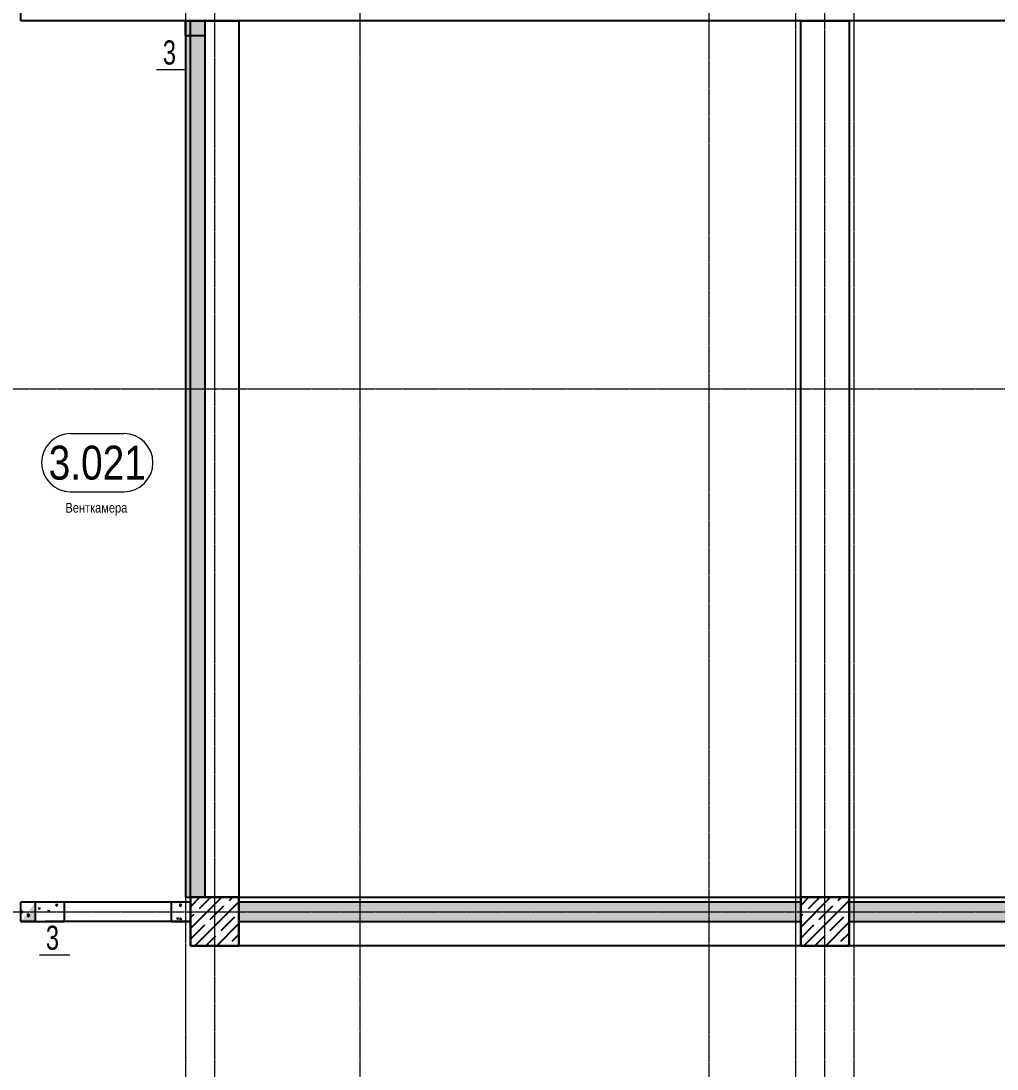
# Model space of a CAD drawing. Header units: millimetres. Extents: x -231292 to 573618, y -153144 to 564035.
# Drawn here: x 13203 to 23279, y 262343 to 273166 of the extents above; entities that cross this region are included whole.
import ezdxf
from ezdxf.enums import TextEntityAlignment as Align

# ---------------------------------------------------------------- set-up
doc = ezdxf.new("R2010")
doc.units = ezdxf.units.MM
doc.linetypes.add('CENTER2', pattern=[28.575, 19.05, -3.175, 3.175, -3.175])
doc.linetypes.add('HIDDEN2', pattern=[4.7625, 3.175, -1.5875])
doc.layers.get('0').update_dxf_attribs({"color": 250})
doc.layers.get('Defpoints').update_dxf_attribs({"color": 250})
for name, color, linetype, lineweight in [('АР_Area', 250, 'Continuous', 5), ('АР_Колонны', 250, 'Continuous', 35), ('АР_Отв. марка', 250, 'Continuous', 9), ('АР_Стены ЖБ', 250, 'Continuous', 35), ('АР_Стены ПЕНОблок', 250, 'Continuous', 20), ('АР_Штриховка', 250, 'Continuous', 0), ('ОВ_Отопление', 250, 'Continuous', 0), ('РД_Оси_100', 250, 'Continuous', 0)]:
    doc.layers.add(name, color=color, linetype=linetype, lineweight=lineweight)
for name, color, linetype, lineweight, plot in [('КР_Балки-0.5', 60, 'Continuous', 50, False), ('РД_Проем', 250, 'Continuous', 0, False), ('РД_проем_инж перемыч_подсчет', 250, 'Continuous', 30, False)]:
    doc.layers.add(name, color=color, linetype=linetype, lineweight=lineweight, plot=plot)
doc.styles.add('Arial0', font='arial.ttf')
doc.styles.add('style1', font='ARIALN.TTF')

# ---------------------------------------------------------------- blocks, each defined once
blk = doc.blocks.new('MOK-МаркаПом_овал_ареал')
for p, q in [((-2.75, 3), (2.75, 3)), ((-2.75, -3), (2.75, -3))]:
    blk.add_line(p, q)
for centre, radius, start, end in [((-2.75, 0), 3, 90, 270), ((2.75, 0), 3, 270, 90), ((-3.75, 0), 3.5, 0, 0.001)]:
    blk.add_arc(centre, radius, start, end)
at = {"color": 0, "style": 'style1'}
blk.add_attdef('АР-ПОМЕЩЕНИЕ:НОМЕР', text='', height=3.5, dxfattribs=at).set_placement((0, 0), align=Align.MIDDLE)
at = {"layer": 'Defpoints', "color": 2, "style": 'style1'}
blk.add_attdef('АР-ПОМЕЩЕНИЕ:НАИМЕНОВАНИЕ', text='', height=1, dxfattribs=at).set_placement((-0.09, -4.81), align=Align.MIDDLE)
blk = doc.blocks.new('MOK-МаркаПроема инж.')
blk.add_line((-1.33, -1.75), (1.8, -1.75))
at = {"color": 0, "style": 'Arial0', "width": 0.7}
blk.add_attdef('АР-ПРОЕМ:Коробка', text='', height=2.5, dxfattribs=at).set_placement((0, 0), align=Align.MIDDLE)
blk = doc.blocks.new('оси_рен')
at = {"layer": 'РД_Оси_100', "color": 251, "linetype": 'CENTER2', "true_color": 0x636466}
for p, q in [((1189697.958, 218713.25), (1241712.916, 218713.25)), ((1189697.958, 213313.25), (1241712.916, 213313.25))]:
    blk.add_line(p, q, dxfattribs=at)
for points in [[(1201502.471, 227414.666), (1201652.916, 227014.666), (1201652.916, 222320.175)], [(1201952.916, 222320.175), (1201952.916, 227014.666), (1202102.916, 227414.666)], [(1203452.916, 222320.175), (1203452.916, 227414.666)], [(1207052.916, 227414.666), (1207052.916, 222320.175)], [(1208552.916, 222320.175), (1208552.916, 227014.666), (1208873.083, 227415.344)], [(1201652.916, 223268.25), (1201652.916, 135558.25)], [(1201952.916, 135558.25), (1201952.916, 223268.25)], [(1203452.916, 135558.25), (1203452.916, 223268.25)], [(1207052.916, 223268.25), (1207052.916, 135558.25)], [(1207952.916, 135558.25), (1207952.916, 223268.25)], [(1208252.916, 135558.25), (1208252.916, 223268.25)], [(1208552.916, 135558.25), (1208552.916, 223268.25)]]:
    blk.add_lwpolyline(points, dxfattribs=at)

msp = doc.modelspace()

# ---------------------------------------------------------------- hatches: boundary and pattern name
at = {"layer": 'АР_Штриховка', "linetype": 'Continuous', "lineweight": 25, "true_color": 0x000000}
h = msp.add_hatch(dxfattribs=at)
h.set_pattern_fill('AR-CONC', color=18, angle=-315, style=0)
h.set_pattern_definition([(95, (-195344.93, 50353), (140.09465, 117.55338), [19.05, -209.55]), (40, (-195344.93, 50353), (-160.01845, 110.17673), [15.24, -167.64058]), (145.451445, (-195333.26, 50362.8), (-19.9238, 227.7301), [16.19001, -178.09024]), (91.1842, (-195380.85, 50388.92), (221.41024, 161.95341), [28.575, -314.325]), (141.63556, (-195362.4, 50402.42), (-7.08662, 342.82676), [24.28502, -267.1356]), (36.18415, (-195380.85, 50388.92), (-7.08662, 342.82676), [22.85997, -251.45973]), (66, (-195353.91, 50397.9), (179.51998, 34.89515), [19.05, -209.55]), (11, (-195353.91, 50397.9), (-86.53993, 173.94119), [15.24, -167.64]), (116.451445, (-195338.95, 50400.81), (92.98005, 208.83634), [16.19001, -178.08994]), (82.5, (-195344.934, 50353), (-57.605469, 61.973414), [0, -165.608, 0, -170.18, 0, -168.275]), (52.5, (-195344.93, 50353), (-23.589727, 118.087), [0, -97.028, 0, -161.798, 0, -64.135]), (12.5, (-195384.986, 50312.95), (99.927863, 91.826196), [0, -63.5, 0, -198.12, 0, -262.89]), (2.5, (-195402.95, 50294.99), (86.763904, 122.722393), [0, -82.55, 0, -131.572, 0, -186.69])])
h.paths.add_polyline_path([(15103.243, 273166.253), (14903.243, 273166.253), (14903.243, 264116.253), (15103.243, 264116.253)], flags=0)
h = msp.add_hatch(dxfattribs=at)
h.set_pattern_fill('AR-CONC', color=18, angle=45, style=0)
h.set_pattern_definition([(95, (-195344.93, 50353), (140.09465, 117.55338), [19.05, -209.55]), (40, (-195344.93, 50353), (-160.01845, 110.17673), [15.24, -167.64058]), (145.451445, (-195333.26, 50362.8), (-19.9238, 227.7301), [16.19001, -178.09024]), (91.1842, (-195380.85, 50388.92), (221.41024, 161.95341), [28.575, -314.325]), (141.63556, (-195362.4, 50402.42), (-7.08662, 342.82676), [24.28502, -267.1356]), (36.18415, (-195380.85, 50388.92), (-7.08662, 342.82676), [22.85997, -251.45973]), (66, (-195353.91, 50397.9), (179.51998, 34.89515), [19.05, -209.55]), (11, (-195353.91, 50397.9), (-86.53993, 173.94119), [15.24, -167.64]), (116.451445, (-195338.95, 50400.81), (92.98005, 208.83634), [16.19001, -178.08994]), (82.5, (-195344.934, 50353), (-57.605469, 61.973414), [0, -165.608, 0, -170.18, 0, -168.275]), (52.5, (-195344.93, 50353), (-23.589727, 118.087), [0, -97.028, 0, -161.798, 0, -64.135]), (12.5, (-195384.986, 50312.95), (99.927863, 91.826196), [0, -63.5, 0, -198.12, 0, -262.89]), (2.5, (-195402.95, 50294.99), (86.763904, 122.722393), [0, -82.55, 0, -131.572, 0, -186.69])])
h.paths.add_polyline_path([(21253.244, 263866.253), (21253.244, 264066.253), (15453.243, 264066.253), (15453.243, 263866.253)], flags=0)
h = msp.add_hatch(dxfattribs=at)
h.set_pattern_fill('AR-CONC', color=18, angle=45, style=0)
h.set_pattern_definition([(95, (-195344.93, 50353), (140.09465, 117.55338), [19.05, -209.55]), (40, (-195344.93, 50353), (-160.01845, 110.17673), [15.24, -167.64058]), (145.451445, (-195333.26, 50362.8), (-19.9238, 227.7301), [16.19001, -178.09024]), (91.1842, (-195380.85, 50388.92), (221.41024, 161.95341), [28.575, -314.325]), (141.63556, (-195362.4, 50402.42), (-7.08662, 342.82676), [24.28502, -267.1356]), (36.18415, (-195380.85, 50388.92), (-7.08662, 342.82676), [22.85997, -251.45973]), (66, (-195353.91, 50397.9), (179.51998, 34.89515), [19.05, -209.55]), (11, (-195353.91, 50397.9), (-86.53993, 173.94119), [15.24, -167.64]), (116.451445, (-195338.95, 50400.81), (92.98005, 208.83634), [16.19001, -178.08994]), (82.5, (-195344.934, 50353), (-57.605469, 61.973414), [0, -165.608, 0, -170.18, 0, -168.275]), (52.5, (-195344.93, 50353), (-23.589727, 118.087), [0, -97.028, 0, -161.798, 0, -64.135]), (12.5, (-195384.986, 50312.95), (99.927863, 91.826196), [0, -63.5, 0, -198.12, 0, -262.89]), (2.5, (-195402.95, 50294.99), (86.763904, 122.722393), [0, -82.55, 0, -131.572, 0, -186.69])])
h.paths.add_polyline_path([(26953.243, 263866.253), (26953.243, 264066.253), (21753.244, 264066.253), (21753.244, 263866.253)], flags=0)
at = {"layer": 'ОВ_Отопление', "linetype": 'Continuous', "lineweight": 25, "true_color": 0x000000}
for points in [[(14903.243, 273166.253), (14903.243, 273016.253), (15003.243, 273091.253)], [(14903.243, 273016.253), (15103.243, 273016.253), (15003.243, 273091.253)], [(13353.243, 263866.253), (13353.243, 264066.253), (13278.243, 263966.253)], [(13203.243, 263866.253), (13353.243, 263866.253), (13278.243, 263966.253)]]:
    msp.add_hatch(color=18, dxfattribs=at).paths.add_polyline_path(points, flags=0)

# ---------------------------------------------------------------- linework, layer by layer
at = {"layer": 'АР_Колонны', "color": 18, "linetype": 'HIDDEN2', "lineweight": 25, "true_color": 0x000000}
for p, q in [((14953.243, 264116.253), (15453.243, 264116.253)), ((14953.243, 263616.253), (14953.243, 264116.253)), ((15453.243, 264116.253), (15453.243, 263616.253)), ((21253.243, 264116.253), (21753.243, 264116.253)), ((21253.243, 263616.253), (21253.243, 264116.253)), ((21753.243, 264116.253), (21753.243, 263616.253)), ((15453.243, 263616.253), (14953.243, 263616.253)), ((21753.243, 263616.253), (21253.243, 263616.253))]:
    msp.add_line(p, q, dxfattribs=at)
at = {"layer": 'АР_Колонны', "color": 18, "linetype": 'Continuous', "lineweight": 25, "true_color": 0x000000}
for p, q in [((15453.243, 264116.253), (14953.243, 264116.253)), ((14953.243, 264116.253), (14953.243, 263616.253)), ((15453.243, 264116.253), (14953.243, 264116.253)), ((14953.243, 264116.253), (14953.243, 263616.253)), ((15453.243, 263616.253), (15453.243, 264116.253)), ((15453.243, 263616.253), (15453.243, 264116.253)), ((21753.243, 264116.253), (21253.243, 264116.253)), ((21253.243, 264116.253), (21253.243, 263616.253)), ((21753.243, 264116.253), (21253.243, 264116.253)), ((21253.243, 264116.253), (21253.243, 263616.253)), ((21753.243, 263616.253), (21753.243, 264116.253)), ((21753.243, 263616.253), (21753.243, 264116.253)), ((14953.243, 263616.253), (15453.243, 263616.253)), ((14953.243, 263616.253), (15453.243, 263616.253)), ((21253.243, 263616.253), (21753.243, 263616.253)), ((21253.243, 263616.253), (21753.243, 263616.253))]:
    msp.add_line(p, q, dxfattribs=at)
at = {"layer": 'АР_Стены ЖБ', "color": 18, "linetype": 'Continuous', "lineweight": 25, "true_color": 0x000000}
for p, q in [((15453.243, 264116.253), (14953.243, 264116.253)), ((14953.243, 264116.253), (14953.243, 263616.253)), ((15453.243, 263616.253), (15453.243, 264116.253)), ((21753.243, 264116.253), (21253.243, 264116.253)), ((21253.243, 264116.253), (21253.243, 263616.253)), ((21753.243, 263616.253), (21753.243, 264116.253)), ((14953.243, 263616.253), (15453.243, 263616.253)), ((21253.243, 263616.253), (21753.243, 263616.253))]:
    msp.add_line(p, q, dxfattribs=at)
at = {"layer": 'АР_Стены ПЕНОблок', "color": 18, "linetype": 'Continuous', "lineweight": 25, "true_color": 0x000000}
for p, q in [((15103.243, 273166.253), (14903.243, 273166.253)), ((14903.243, 273166.253), (14903.243, 264116.253)), ((15103.243, 264116.253), (15103.243, 273166.253)), ((14903.243, 264116.253), (15103.243, 264116.253)), ((13653.244, 264066.253), (13203.243, 264066.253)), ((13653.244, 263866.253), (13653.244, 264066.253)), ((14953.244, 264066.253), (14753.244, 264066.253)), ((14753.244, 264066.253), (14753.244, 263866.253)), ((14953.244, 263866.253), (14953.244, 264066.253)), ((21253.244, 264066.253), (15453.243, 264066.253)), ((15453.243, 264066.253), (15453.243, 263866.253)), ((21253.244, 263866.253), (21253.244, 264066.253)), ((26953.243, 264066.253), (21753.244, 264066.253)), ((21753.244, 264066.253), (21753.244, 263866.253)), ((13203.243, 263866.253), (13653.244, 263866.253)), ((14753.244, 263866.253), (14953.244, 263866.253)), ((15453.243, 263866.253), (21253.244, 263866.253)), ((21753.244, 263866.253), (26953.243, 263866.253))]:
    msp.add_line(p, q, dxfattribs=at)
at = {"layer": 'АР_Штриховка', "color": 18, "linetype": 'Continuous', "lineweight": 25, "true_color": 0x000000}
for p, q in [((14953.243, 264018.775), (15050.721, 264116.253)), ((14953.243, 263794.269), (15275.227, 264116.253)), ((15045.629, 263998.908), (15162.974, 264116.253)), ((15354.325, 264083.098), (15387.48, 264116.253)), ((21253.243, 264032.596), (21336.9, 264116.253)), ((21253.243, 263808.09), (21561.406, 264116.253)), ((21331.808, 263998.908), (21449.153, 264116.253)), ((21640.505, 264083.098), (21673.66, 264116.253)), ((13386.288, 263994.94), (13394.037, 264012.343)), ((13386.339, 263994.804), (13401.299, 263997.712)), ((13401.288, 263997.708), (13394.077, 264012.203)), ((13565.808, 264029.835), (13573.557, 264047.238)), ((13565.859, 264029.7), (13580.819, 264032.607)), ((13580.808, 264032.603), (13573.597, 264047.099)), ((14865.361, 264033.981), (14846.319, 264049.054)), ((14847.029, 264020.636), (14846.439, 264049.205)), ((14846.718, 264020.748), (14865.168, 264034.244)), ((14999.733, 263616.253), (15453.243, 264069.763)), ((15157.882, 263886.655), (15298.199, 264026.971)), ((21285.913, 263616.253), (21753.243, 264083.583)), ((21444.062, 263886.655), (21584.378, 264026.971)), ((13206.768, 263960.045), (13214.517, 263977.448)), ((13206.819, 263959.909), (13221.779, 263962.817)), ((13221.768, 263962.813), (13214.557, 263977.308)), ((13294.23, 263928.789), (13275.189, 263943.862)), ((13275.898, 263915.442), (13275.307, 263944.011)), ((13275.588, 263915.553), (13294.039, 263929.05)), ((13501.433, 263973.974), (13488.098, 263983.156)), ((13490.235, 263964.892), (13488.575, 263983.87)), ((13490.243, 263964.883), (13501.918, 263974.679)), ((14816.008, 263891.323), (14823.757, 263908.726)), ((14816.059, 263891.188), (14831.019, 263894.096)), ((14831.008, 263894.092), (14823.796, 263908.587)), ((14861.901, 263893.3), (14848.566, 263902.481)), ((14850.706, 263884.222), (14849.046, 263903.2)), ((14850.714, 263884.212), (14862.389, 263894.009)), ((14953.243, 263906.522), (14989.502, 263942.782)), ((15270.135, 263774.402), (15410.452, 263914.718)), ((21253.243, 263920.343), (21275.682, 263942.782)), ((21556.315, 263774.402), (21696.631, 263914.718)), ((21752.758, 263970.845), (21753.243, 263971.33)), ((13348.486, 263866.253), (13348.48, 263866.316)), ((13653.244, 263869.448), (13648.116, 263872.979)), ((13649.244, 263866.253), (13648.593, 263873.693)), ((14961.439, 263690.212), (15101.756, 263830.528)), ((15224.24, 263616.253), (15453.243, 263845.256)), ((21253.243, 263695.836), (21387.935, 263830.528)), ((21510.419, 263616.253), (21753.243, 263859.077)), ((15111.987, 263616.253), (15214.009, 263718.275)), ((15382.389, 263662.149), (15453.243, 263733.003)), ((21398.166, 263616.253), (21500.188, 263718.275)), ((21668.568, 263662.149), (21753.243, 263746.824)), ((15448.746, 263616.253), (15453.243, 263620.75)), ((21734.926, 263616.253), (21753.243, 263634.57))]:
    msp.add_line(p, q, dxfattribs=at)
at = {"layer": 'КР_Балки-0.5', "color": 18, "lineweight": 25, "ltscale": 200, "true_color": 0x000000}
for p, q in [((13203.244, 273166.253), (13203.244, 273666.253)), ((32803.244, 273166.253), (13203.244, 273166.253)), ((14953.244, 264116.253), (14953.244, 273166.253)), ((14953.244, 273166.253), (15453.244, 273166.253)), ((15453.244, 273166.253), (15453.244, 264116.253)), ((21253.244, 264116.253), (21253.244, 273166.253)), ((21253.244, 273166.253), (21753.244, 273166.253)), ((21753.244, 273166.253), (21753.244, 264116.253)), ((15453.244, 264116.253), (14953.244, 264116.253)), ((15453.244, 263616.253), (15453.244, 264116.253)), ((15453.244, 264116.253), (32803.244, 264116.253)), ((21753.244, 264116.253), (21253.244, 264116.253)), ((32803.244, 263616.253), (15453.244, 263616.253)), ((21301.159, 263616.253), (21701.159, 263616.253))]:
    msp.add_line(p, q, dxfattribs=at)
at = {"layer": 'ОВ_Отопление', "color": 18, "linetype": 'Continuous', "lineweight": 25, "true_color": 0x000000}
for p, q in [((14903.243, 273016.253), (14903.243, 273166.253)), ((14903.243, 273166.253), (15103.243, 273166.253)), ((15103.243, 273016.253), (15103.243, 273166.253)), ((14903.243, 273016.253), (15103.243, 273016.253)), ((13353.243, 264066.253), (13203.243, 264066.253)), ((13203.243, 263866.253), (13203.243, 264066.253)), ((13353.243, 263866.253), (13353.243, 264066.253)), ((13353.243, 263866.253), (13203.243, 263866.253))]:
    msp.add_line(p, q, dxfattribs=at)
at = {"layer": 'РД_Проем', "color": 18, "linetype": 'Continuous', "lineweight": 25, "true_color": 0x000000}
for p, q in [((14753.244, 264066.253), (13653.244, 264066.253)), ((14753.244, 263866.253), (13653.244, 263866.253))]:
    msp.add_line(p, q, dxfattribs=at)
at = {"layer": 'РД_проем_инж перемыч_подсчет', "color": 18, "linetype": 'Continuous', "lineweight": 25, "true_color": 0x000000}
for p, q in [((14953.244, 264066.253), (13453.244, 264066.253)), ((14953.244, 263866.253), (13453.244, 263866.253))]:
    msp.add_line(p, q, dxfattribs=at)

# ---------------------------------------------------------------- block references
at = {"rotation": 359.999868838025}
msp.add_blockref('оси_рен', (-1186750.035, 50655.808), dxfattribs=at)
at = {"layer": 'АР_Area', "color": 18, "linetype": 'Continuous', "lineweight": 15, "true_color": 0x000000, "xscale": 100, "yscale": 100, "zscale": 100}
msp.add_blockref('MOK-МаркаПом_овал_ареал', (13990.815, 268604.929), dxfattribs=at).add_auto_attribs({'АР-ПОМЕЩЕНИЕ:НОМЕР': '3.021', 'АР-ПОМЕЩЕНИЕ:НАИМЕНОВАНИЕ': 'Венткамера'})
at = {"layer": 'АР_Отв. марка', "color": 18, "linetype": 'Continuous', "lineweight": 25, "true_color": 0x000000, "xscale": 100, "yscale": 100, "zscale": 100}
for p in [(14735.81, 272841.156, 580), (13528.34, 263698.82, 580)]:
    msp.add_blockref('MOK-МаркаПроема инж.', p, dxfattribs=at).add_auto_attribs({'АР-ПРОЕМ:Коробка': '3'})

doc.saveas('drawing.dxf')
